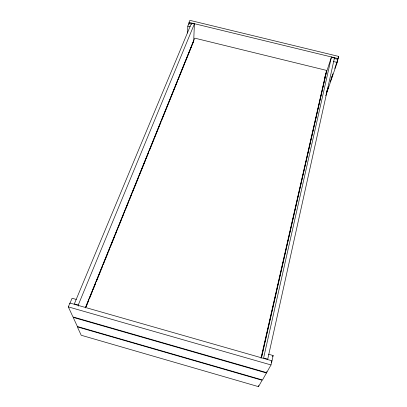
<?xml version="1.0" encoding="UTF-8"?>
<svg xmlns="http://www.w3.org/2000/svg" width="407" height="407" viewBox="0 0 407 407"><rect width="100%" height="100%" fill="white"/><g stroke="black" fill="none" stroke-linecap="round" stroke-linejoin="round"><path stroke-width="0.61" d="M187.607 33.053L187.79 26.134L189.001 23.255L191.331 23.82M188.965 24.512L189.026 22.395L189.891 20.35L338.675 56.42L334.803 68.498M191.422 24.466L191.463 23.24L194.383 23.947L193.732 40.486L85.541 307.422M270.996 364.942L271.901 360.77L69.948 303.042L68.325 306.883L72.955 316.911L266.656 372.629L270.996 364.942L68.325 306.883M268.544 354.232L273.148 355.54L271.891 361.319L271.281 362.408M325.737 95.762L337.2 62.439L337.866 59.356L334.233 58.476M266.656 372.629L266.906 371.484M334.473 57.794L267.735 359.167L263.604 357.987L331.435 57.056L334.473 57.794L334.081 58.959M258.496 386.65L262.103 380.25L77.33 326.872L81.212 335.256L258.496 386.65L258.771 385.414M260.979 358.246L326.531 70.396L194.734 38.141L85.409 307.931M261.396 357.651L326.027 73.555L324.674 77.671M261.442 357.89L326.266 72.812L331.435 57.056M326.521 92.099L327.136 90.308M337.673 59.336L338.675 56.42M326.195 93.376L328.449 86.813M331.11 79.055L332.951 73.682M337.255 61.147L337.866 59.356M327.518 89.723L328.525 86.788M330.336 81.507L332.555 75.056M86.208 306.72L87.398 303.775M87.876 302.599L88.828 300.244M89.545 298.479L91.453 293.768M91.926 292.592L92.643 290.827M93.122 289.652L94.312 286.706M94.785 285.531L95.742 283.175M96.454 281.41L98.362 276.699M98.84 275.524L101.221 269.638M101.699 268.462L102.416 266.697M103.368 264.341L104.319 261.986M105.037 260.221L108.135 252.569M108.613 251.389L109.804 248.448M110.282 247.273L115.049 235.5M115.522 234.32L116.717 231.38M117.191 230.199L117.908 228.434M118.381 227.259L121.958 218.432M122.436 217.252L123.626 214.311M124.104 213.131L124.817 211.365M125.295 210.19L128.871 201.358M129.345 200.183L131.731 194.297M132.209 193.122L133.399 190.176M133.878 189.001L138.645 177.228M139.118 176.053L140.313 173.107M140.786 171.932L145.553 160.16M146.032 158.979L147.222 156.039M147.7 154.863L148.652 152.508M149.369 150.743L154.136 138.97M154.609 137.795L161.045 121.902M161.523 120.721L177.732 80.698M178.205 79.523L184.641 63.629M185.119 62.454L191.555 46.561M192.033 45.386L193.462 41.85M78.724 306.125L78.261 305.006L194.383 23.947M191.463 23.24L74.339 303.887L78.261 305.006M69.831 303.571L72.08 298.245L76.318 299.455M272.548 356.634L273.148 355.54M189.026 22.395L338.202 58.608M187.79 26.134L190.13 26.704M333.552 61.554L337.2 62.439M266.453 372.985L262.5 379.985L77.391 326.521L73.168 317.374L266.453 372.985"/></g></svg>
